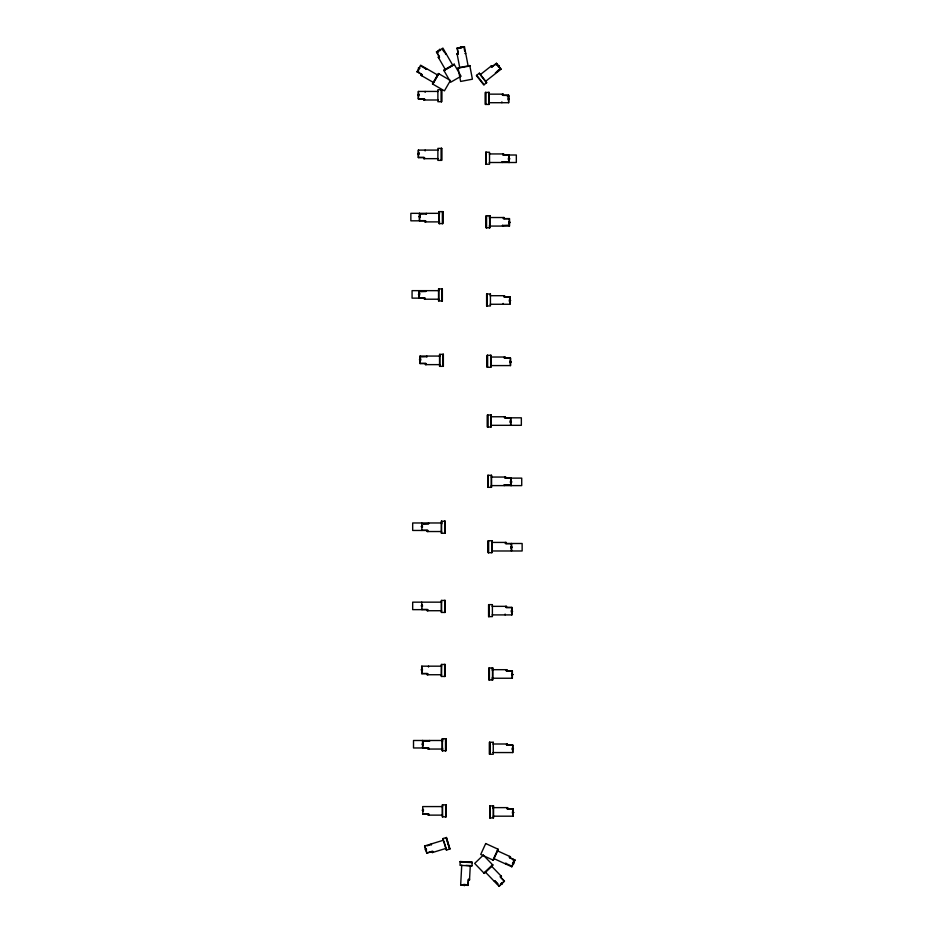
<?xml version="1.0" encoding="UTF-8"?>
<svg xmlns="http://www.w3.org/2000/svg" width="933" height="933" viewBox="0 0 933 933"><rect width="100%" height="100%" fill="white"/><g stroke="black" fill="none" stroke-linecap="round" stroke-linejoin="round"><path stroke-width="1.4" d="M461.742 865.136L460.669 884.985L468.144 885.394L468.494 879.108L469.556 879.166M467.981 885.207L468.284 879.784L469.521 879.854M470.29 865.602L469.509 880.017L468.448 879.959M492.939 860.039L497.93 849.147M505.639 863.97L505.989 863.188M509.698 856.412L509.255 857.392L514.981 860.004L511.855 866.815L493.79 858.547M510.328 856.704L509.815 857.835L514.759 860.098M510.036 857.742L510.479 856.774L497.347 850.768M511.704 866.745L514.829 859.934M417.016 71.748L420.62 65.182L437.822 75.153M421.564 74.395L421.028 75.316L433.53 82.559M421.18 75.398L421.798 74.325L417.098 71.608M421.774 75.748L422.311 74.827L416.864 71.666M426.113 69.357L426.544 68.622M432.667 84.04L438.673 73.672M432.795 84.11L438.802 73.742M483.982 873.113L492.624 864.798M484.087 873.218L492.717 864.903M494.35 881.417L494.968 880.822L497.814 883.773M500.904 875.877L500.135 876.623L504.496 881.16L499.097 886.35L485.323 872.028M501.383 876.379L500.485 877.242L504.263 881.149M500.729 877.242L501.499 876.495L491.493 866.092M498.98 886.233L504.38 881.032M496.449 63.491L492.181 66.849L491.411 65.881M496.321 65.287L497.406 64.435M497.347 71.013L499.505 69.322M495.365 72.902L499.855 69.357M485.498 81.428L501.114 69.135L496.484 63.246L491.539 67.141L490.875 66.301M436.481 51.98L442.895 48.096L452.797 65.322M442.615 49.846L445.076 53.088M438.265 57.216L439.338 56.61L436.632 51.898M438.603 57.823L439.536 57.286L436.399 51.828M445.566 54.464L446.312 54.032M443.898 70.442L454.289 64.47M443.968 70.57L454.359 64.599M426.976 845.881L431.559 844.482M426.894 852.937L432.084 851.351L432.446 852.54M446.102 848.365L432.294 852.587L431.979 851.561M457.123 48.224L464.482 46.813M458.103 53.391L457.053 53.589L459.759 67.771M457.088 53.764L458.301 53.531L457.287 48.189M457.217 54.429L458.266 54.231L457.088 48.05L464.447 46.65L468.168 66.173M464.891 53.531L465.73 53.379M458.08 68.097L469.882 65.998M438.172 91.434L418.299 91.434L418.299 98.933L424.585 98.933L424.585 99.994M488.857 94.151L503.295 94.151L503.295 95.213M508.567 95.388L503.132 95.388L503.132 94.151M507.354 96.717L508.742 96.717M418.462 98.758L423.897 98.758L423.897 99.994M438.172 99.994L423.734 99.994L423.734 98.933M488.857 102.712L508.742 102.712L508.742 95.213L502.444 95.213L502.444 94.151M438.172 150.096L418.299 150.096L418.299 157.584L424.585 157.584L424.585 158.657M485.72 152.231L489.533 152.231L489.533 164.22L485.72 164.22L485.86 152.231M489.242 153.945L503.68 153.945L503.68 155.006M508.94 155.181L503.505 155.181L503.505 153.945M418.462 157.42L423.897 157.42L423.897 158.657M438.172 158.657L423.734 158.657L423.734 157.584M502.012 161.899L507.995 161.899M489.242 162.505L516.334 162.505L516.334 155.006L502.817 155.006L502.817 153.945M439.303 213.33L410.858 213.33L410.858 220.818L425.716 220.818L425.716 221.891M426.533 213.925L420.55 214.182M489.638 217.529L504.077 217.529L504.077 218.59M509.348 218.765L503.913 218.765L503.913 217.529M419.593 220.654L425.028 220.654L425.028 221.891M424.853 221.891L439.303 221.891M502.409 225.483L508.392 225.226M489.638 226.078L509.511 226.078L509.511 218.59L503.225 218.59L503.225 217.529M438.837 290.653L412.071 290.653L412.071 298.14L425.25 298.14L425.25 299.213M426.066 291.248L420.083 291.504L425.81 291.504L425.81 290.653M490.128 295.703L504.578 295.703L504.578 296.764M509.838 296.939L504.403 296.939L504.403 295.703M419.127 297.965L424.562 297.965L424.562 299.213M438.837 299.213L424.387 299.213L424.387 298.14M490.128 304.263L510.013 304.263L510.013 296.764L503.715 296.764L503.715 295.703M439.84 356.068L419.967 356.068L419.967 363.555L426.253 363.555L426.253 364.628M427.069 356.663L421.086 356.919M490.688 357.024L505.126 357.024L505.126 358.085M510.398 358.26L504.963 358.26L504.963 357.024M420.13 363.392L425.565 363.392L425.565 364.628M439.84 364.628L425.401 364.628L425.401 363.555M490.688 365.584L510.561 365.584L510.561 358.085L504.275 358.085L504.275 357.024M490.898 416.759L505.336 416.759L505.336 417.821M510.608 417.996L505.173 417.996L505.173 416.759M490.898 425.32L521.349 425.32L521.349 417.821L504.485 417.821L504.485 416.759M491.283 477.055L505.721 477.055L505.721 478.128M510.981 478.291L505.546 478.291L505.546 477.055M504.053 485.02L510.024 484.763L504.31 484.763L504.31 485.615M491.283 485.615L521.722 485.615L521.722 478.128L504.858 478.128L504.858 477.055M441.601 522.97L412.678 522.97L412.678 530.457L428.014 530.457L428.014 531.53M428.83 523.565L422.847 523.821L428.574 523.821L428.574 522.97M421.891 530.282L427.326 530.282L427.326 531.53M441.601 531.53L427.162 531.53L427.162 530.457M491.691 542.423L506.129 542.423L506.129 543.496M511.401 543.671L505.966 543.671L505.966 542.423M491.691 550.983L522.142 550.983L522.142 543.496L505.278 543.496L505.278 542.423M441.601 602.158L412.678 602.158L412.678 609.646L428.014 609.646L428.014 610.718M492.099 606.345L506.537 606.345L506.537 607.418M511.797 607.581L506.362 607.581L506.362 606.345M421.891 609.482L427.326 609.482L427.326 610.718M441.601 610.718L427.162 610.718L427.162 609.646M492.099 614.905L511.972 614.905L511.972 607.418L505.674 607.418L505.674 606.345M441.554 666.174L421.681 666.174L421.681 673.661L427.979 673.661L427.979 674.734M492.496 669.684L506.934 669.684L506.934 670.757M512.205 670.92L506.771 670.92L506.771 669.684M421.856 673.498L427.291 673.498L427.291 674.734M441.554 674.734L427.116 674.734L427.116 673.661M492.496 678.244L512.369 678.244L512.369 670.757L506.083 670.757L506.083 669.684M442.44 740.487L413.517 740.487L413.517 747.974L428.853 747.974L428.853 749.047M429.67 741.082L423.687 741.338M492.962 743.998L507.4 743.998L507.4 745.059M512.672 745.234L507.237 745.234L507.237 743.998M422.731 747.811L428.165 747.811L428.165 749.047M442.44 749.047L427.99 749.047L427.99 747.974M492.962 752.558L512.835 752.558L512.835 745.059L506.549 745.059L506.549 743.998M442.58 806.579L422.696 806.579L422.871 814.066M493.265 807.628L507.704 807.628L507.704 808.701M512.963 808.864L507.529 808.864L507.529 807.628M422.871 813.891L428.305 813.891L428.305 815.127M422.696 814.066L428.993 814.066L428.993 815.127M442.58 815.127L428.13 815.127L428.13 814.066M493.265 816.188L513.138 816.188L513.138 808.701L506.841 808.701L506.841 807.628M460.214 861.672L472.18 862.325M460.202 861.975L472.168 862.617M466.01 865.369L471.993 865.696M460.68 884.811L468.156 885.219M513.103 860.797L514.351 861.369M505.651 863.317L511.086 865.812M421.296 66.266L426.463 69.264M417.622 70.372L418.812 71.06M494.607 880.81L497.919 884.262M496.344 63.351L500.986 69.24M492.204 66.616L491.551 65.776L480.203 74.698L486.548 82.769M476.728 75.258L484.134 84.681M437.694 51.082L438.382 52.283M438.183 57.076L445.379 69.59M446.324 837.554L449.823 849.018M446.044 837.636L449.543 849.1M443.093 838.545L443.595 840.178L424.585 845.986L426.778 853.159L432.795 851.316L433.11 852.33M444.015 841.543L446.604 849.998M431.139 843.992L431.384 844.808M424.748 845.939L426.941 853.1M464.074 47.863L464.739 51.385M512.963 808.701L512.963 816.188M512.672 745.059L512.672 752.558M512.205 670.757L512.205 678.244M511.797 607.418L511.797 614.905M511.564 543.496L511.564 550.983M511.401 543.496L511.401 550.983M511.156 478.128L511.156 485.615M510.981 478.128L510.981 485.615M510.771 417.821L510.771 425.32M510.608 417.821L510.608 425.32M510.398 358.085L510.398 365.584M509.838 296.764L509.838 304.263M509.348 218.59L509.348 226.078M509.115 155.006L509.115 162.505M508.94 155.006L508.94 162.505M508.567 95.213L508.567 102.712M505.126 614.054L505.126 614.905M503.155 303.4L503.155 304.263M502.665 225.226L502.665 226.078M502.269 161.642L502.269 162.505M501.884 101.849L501.884 102.712M493.265 805.914L493.265 817.903M493.114 805.914L493.114 808.584M492.496 667.97L492.496 679.959M492.344 667.97L492.344 670.64M492.344 677.288L492.344 679.959M491.691 540.72L491.691 552.698M491.283 475.34L491.283 487.329M490.746 415.045L490.898 427.022M490.688 355.31L490.688 367.299M490.187 805.914L490.187 817.903M489.883 742.283L489.883 754.261M489.895 805.914L489.895 817.903M489.638 215.815L489.638 227.792M489.592 742.283L489.592 754.261M489.498 215.815L489.498 218.474M489.498 225.133L489.498 227.792M489.417 667.97L489.417 679.959M489.009 604.631L489.009 616.62M489.125 667.97L489.125 679.959M488.857 92.437L488.857 104.426M488.717 92.437L488.717 95.096M488.717 101.755L488.717 104.426M488.612 540.72L488.612 552.698M488.717 604.631L488.717 616.62M488.321 540.72L488.321 552.698M488.204 475.34L488.204 487.329M487.819 415.045L487.819 427.022M487.901 475.34L487.901 487.329M487.609 355.31L487.609 367.299M487.527 415.045L487.527 427.022M487.318 355.31L487.318 367.299M487.049 293.988L487.049 305.966M486.758 293.988L486.758 305.966M486.56 215.815L486.56 227.792M486.268 215.815L486.268 227.792M486.163 152.231L486.163 164.22M485.778 92.437L485.778 104.426M485.487 92.437L485.487 104.426M445.951 804.864L445.951 816.841M445.811 738.773L445.811 750.762M445.659 804.864L445.659 816.841M445.519 738.773L445.519 750.762M444.971 521.255L444.971 533.233M444.971 600.444L444.971 612.433M444.936 664.459L444.936 676.448M444.679 521.255L444.679 533.233M444.679 600.444L444.679 612.433M444.633 664.459L444.633 676.448M443.21 354.353L443.21 366.342M442.918 354.353L442.918 366.342M442.674 211.616L442.674 223.605M442.58 738.773L442.58 741.432M442.58 748.091L442.58 750.762M442.58 804.864L442.58 816.841M442.382 211.616L442.382 223.605M442.44 738.773L442.44 750.762M442.207 288.938L442.207 300.916M441.915 288.938L441.915 300.916M441.741 521.255L441.741 523.914M441.601 521.255L441.601 533.233M441.601 600.444L441.601 612.433M441.706 664.459L441.554 676.448M441.542 89.72L441.542 101.709M441.542 148.382L441.542 160.371M441.251 89.72L441.251 101.709M441.251 148.382L441.251 160.371M439.84 354.353L439.84 366.342M439.443 211.616L439.443 214.287M439.443 220.934L439.443 223.605M439.303 211.616L439.303 223.605M438.837 288.938L438.837 300.916M429.413 740.487L429.413 741.338M428.527 666.174L428.527 667.025M426.813 356.068L426.813 356.919M426.276 213.33L426.276 214.182M425.145 91.434L425.145 92.297M425.145 150.096L425.145 150.948M422.731 740.487L422.731 747.974M422.556 740.487L422.556 747.974M421.728 522.97L421.891 530.457M421.728 602.158L421.891 609.646M421.856 666.174L421.856 673.661M420.13 356.068L420.13 363.555M419.593 213.33L419.593 220.818M419.418 213.33L419.418 220.818M419.127 290.653L419.127 298.14M418.952 290.653L418.952 298.14M418.462 91.434L418.462 98.933M418.462 150.096L418.462 157.584M439.431 49.414L439.431 50.907L440.714 50.16L439.431 49.414M460.226 861.532L460.016 865.334L471.981 865.987L472.191 862.174L460.226 861.532M460.739 46.767L460.261 48.166L461.707 47.886L460.739 46.767M499.307 65.905L498.758 67.281L497.837 66.115L499.307 65.905M485.708 843.549L480.728 854.441L493.347 860.226L498.327 849.333L485.708 843.549M513.057 862.524L512.439 863.876L513.908 863.736L513.057 862.524M419.768 68.062L419.022 69.345L418.287 68.062L419.768 68.062M438.417 73.52L432.411 83.888L444.423 90.851L450.429 80.483L438.417 73.52M465.101 884.519L464.296 885.755L463.619 884.437L465.101 884.519M426.113 848.575L425.11 849.66L426.544 849.986L426.113 848.575M483.306 855.118L474.664 863.422L484.285 873.428L492.927 865.113L483.306 855.118M501.779 882.793L500.718 883.819L502.141 884.227L501.779 882.793M479.375 73.171L476.378 75.538L483.784 84.95L486.781 82.594L479.375 73.171M418.999 94.361L417.716 95.096L418.999 95.842L418.999 94.361M509.313 99.05L508.03 99.796L508.03 98.303L509.313 99.05M418.999 153.012L417.716 153.758L418.999 154.493L418.999 153.012M509.698 158.843L508.415 159.59L508.415 158.097L509.698 158.843M420.142 215.931L418.859 216.666L420.142 217.412L420.142 215.931M510.094 222.427L508.812 223.162L508.812 221.681L510.094 222.427M419.663 293.568L418.381 294.315L419.663 295.05L419.663 293.568M510.584 300.601L509.301 301.336L509.301 299.855L510.584 300.601M420.666 358.983L419.384 359.73L420.666 360.465L420.666 358.983M511.144 361.922L509.861 362.669L509.861 361.176L511.144 361.922M511.354 421.658L510.071 422.392L510.071 420.911L511.354 421.658M422.427 525.885L421.145 526.632L422.427 527.367L422.427 525.885M511.727 481.953L510.444 482.699L510.444 481.218L511.727 481.953M512.147 547.321L510.864 548.068L510.864 546.586L512.147 547.321M422.427 605.074L421.145 605.82L422.427 606.555L422.427 605.074M512.544 611.243L511.261 611.99L511.261 610.509L512.544 611.243M422.392 669.089L421.098 669.836L422.392 670.57L422.392 669.089M512.952 674.582L511.669 675.329L511.669 673.848L512.952 674.582M423.267 743.403L421.984 744.149L423.267 744.884L423.267 743.403M513.418 748.896L512.135 749.631L512.135 748.149L513.418 748.896M423.407 809.494L422.124 810.229L423.407 810.975L423.407 809.494M513.721 812.526L512.439 813.273L512.439 811.792L513.721 812.526M454.138 64.214L443.746 70.197L450.674 82.221L461.054 76.249L454.138 64.214M446.464 837.507L442.813 838.627L446.312 850.091L449.963 848.972L446.464 837.507M469.8 65.567L458.033 67.806L460.634 81.439L472.401 79.2L469.8 65.567M441.694 89.72L437.88 89.72L437.88 101.709L441.694 101.709L441.694 89.72M489.16 92.437L485.347 92.437L485.347 104.426L489.16 104.426L489.16 92.437M441.694 148.382L437.88 148.382L437.88 160.371L441.694 160.371L441.694 148.382M442.813 211.616L439 211.616L439 223.605L442.813 223.605L442.813 211.616M489.93 215.815L486.116 215.815L486.116 227.792L489.93 227.792L489.93 215.815M442.347 288.938L438.533 288.938L438.533 300.916L442.347 300.916L442.347 288.938M490.431 293.988L486.618 293.988L486.618 305.966L490.431 305.966L490.431 293.988M443.362 354.353L439.548 354.353L439.548 366.342L443.362 366.342L443.362 354.353M490.98 355.31L487.166 355.31L487.166 367.299L490.98 367.299L490.98 355.31M491.19 415.045L487.376 415.045L487.376 427.022L491.19 427.022L491.19 415.045M491.574 475.34L487.761 475.34L487.761 487.329L491.574 487.329L491.574 475.34M445.123 521.255L441.309 521.255L441.309 533.233L445.123 533.233L445.123 521.255M491.983 540.72L488.169 540.72L488.169 552.698L491.983 552.698L491.983 540.72M445.123 600.444L441.309 600.444L441.309 612.433L445.123 612.433L445.123 600.444M492.391 604.631L488.577 604.631L488.577 616.62L492.391 616.62L492.391 604.631M445.076 664.459L441.262 664.459L441.262 676.448L445.076 676.448L445.076 664.459M492.787 667.97L488.974 667.97L488.974 679.959L492.787 679.959L492.787 667.97M445.951 738.773L442.137 738.773L442.137 750.762L445.951 750.762L445.951 738.773M493.254 742.283L489.44 742.283L489.44 754.261L493.254 754.261L493.254 742.283M446.091 804.864L442.277 804.864L442.277 816.841L446.091 816.841L446.091 804.864M493.557 805.914L489.743 805.914L489.743 817.903L493.557 817.903L493.557 805.914"/></g></svg>
